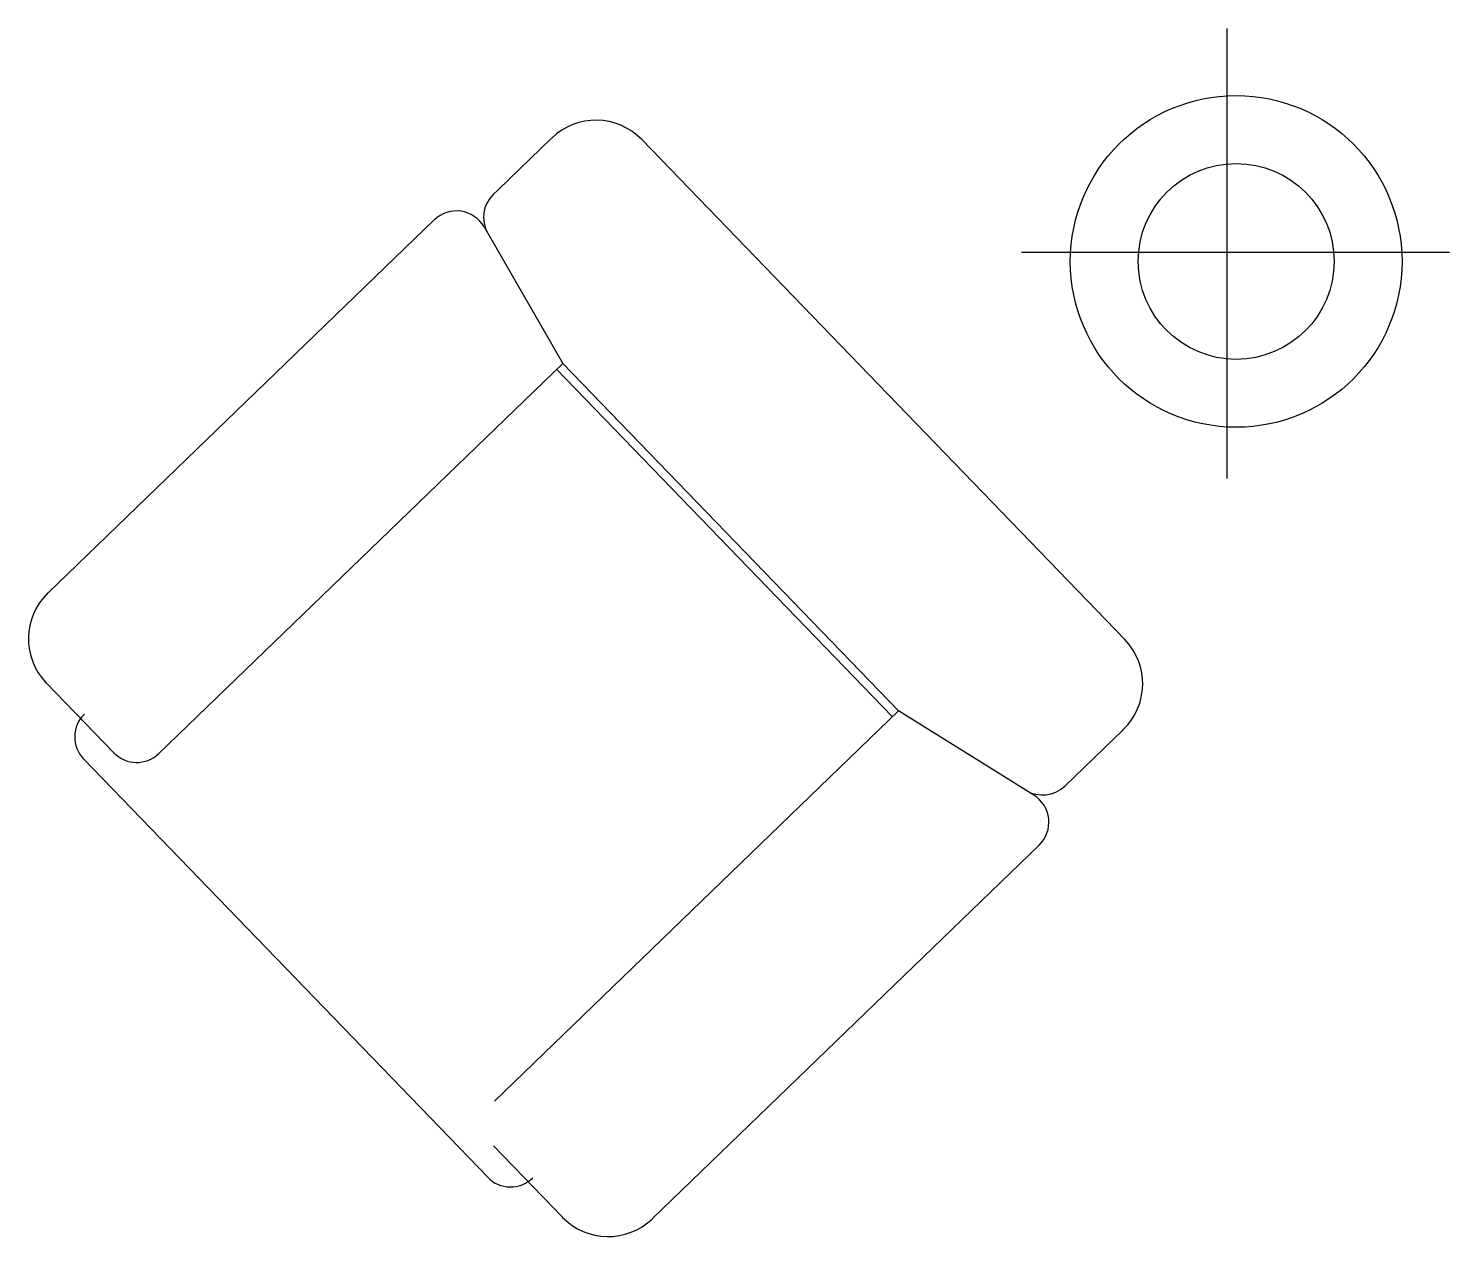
# Model space of a CAD drawing. Header units: millimetres. Extents: x -30782 to 40110, y 35885 to 73818.
# Drawn here: x -13459 to -12120, y 64609 to 65748 of the extents above; entities that cross this region are included whole.
import ezdxf

# ---------------------------------------------------------------- set-up
doc = ezdxf.new("R2010")
doc.units = ezdxf.units.MM

# ---------------------------------------------------------------- blocks, each defined once
blk = doc.blocks.new('A$C1ED21673')
for p, q in [((4144.5, 1199.6, -1028.6), (4144.5, 1623.9, -1028.6)), ((3457.5, 1471.8, -1028.6), (3507.8, 1520.5, -1028.6)), ((4047.9, 1047.7, -1028.6), (3592.7, 1519, -1028.6)), ((3452.7, 1467.3, -1028.6), (3457.5, 1471.8, -1028.6)), ((3033, 1091.6, -1028.6), (3397.2, 1443.4, -1028.6)), ((3444.1, 1436.8, -1028.6), (3518.3, 1308.1, -1028.6)), ((4354, 1412.6, -1028.6), (3950.7, 1412.6, -1028.6)), ((3137.5, 940.3, -1028.6), (3518.3, 1308.1, -1028.6)), ((3828.8, 975.1, -1028.6), (3512.5, 1302.5, -1028.6)), ((3834.6, 980.7, -1028.6), (3518.3, 1308.1, -1028.6)), ((3031.6, 1006.8, -1028.6), (3095.1, 941, -1028.6)), ((3453.8, 612.8, -1028.6), (3834.6, 980.7, -1028.6)), ((3962.3, 901, -1028.6), (3834.6, 980.7, -1028.6)), ((3991.4, 909.6, -1028.6), (4046.5, 962.8, -1028.6)), ((3447.6, 540.9, -1028.6), (3066.7, 935.2, -1028.6)), ((3602.7, 501.9, -1028.6), (3967.2, 854, -1028.6)), ((3517.9, 503.3, -1028.6), (3453.1, 570.4, -1028.6))]:
    blk.add_line(p, q)
for radius in [156.3, 92.3]:
    blk.add_circle((4152.9, 1404.2, -1028.6), radius)
for centre, radius, start, end in [((3549.5, 1477.3, -1028.6), 60, 44.0084, 134.0084), ((3473.6, 1445.7, -1028.6), 30, 134.0084, 209.9721), ((3418.1, 1421.8, -1028.6), 30, 29.9721, 134.0084), ((3074.7, 1048.5, -1028.6), 60, 134.0084, 224.0084), ((4004.8, 1006, -1028.6), 60, 314.0084, 44.0084), ((3088.3, 956, -1028.6), 30, 134.0084, 224.0084), ((3116.7, 961.9, -1028.6), 30, 224.0084, 314.0084), ((3970.5, 931.2, -1028.6), 30, 238.0446, 314.0084), ((3946.4, 875.6, -1028.6), 30, 314.0084, 58.0446), ((3469.1, 561.8, -1028.6), 30, 224.0084, 314.0084), ((3561, 545, -1028.6), 60, 224.0084, 314.0084)]:
    blk.add_arc(centre, radius, start, end)

msp = doc.modelspace()

# ---------------------------------------------------------------- block references
msp.add_blockref('A$C1ED21673', (-16473.9, 64124.3))

doc.saveas('drawing.dxf')
